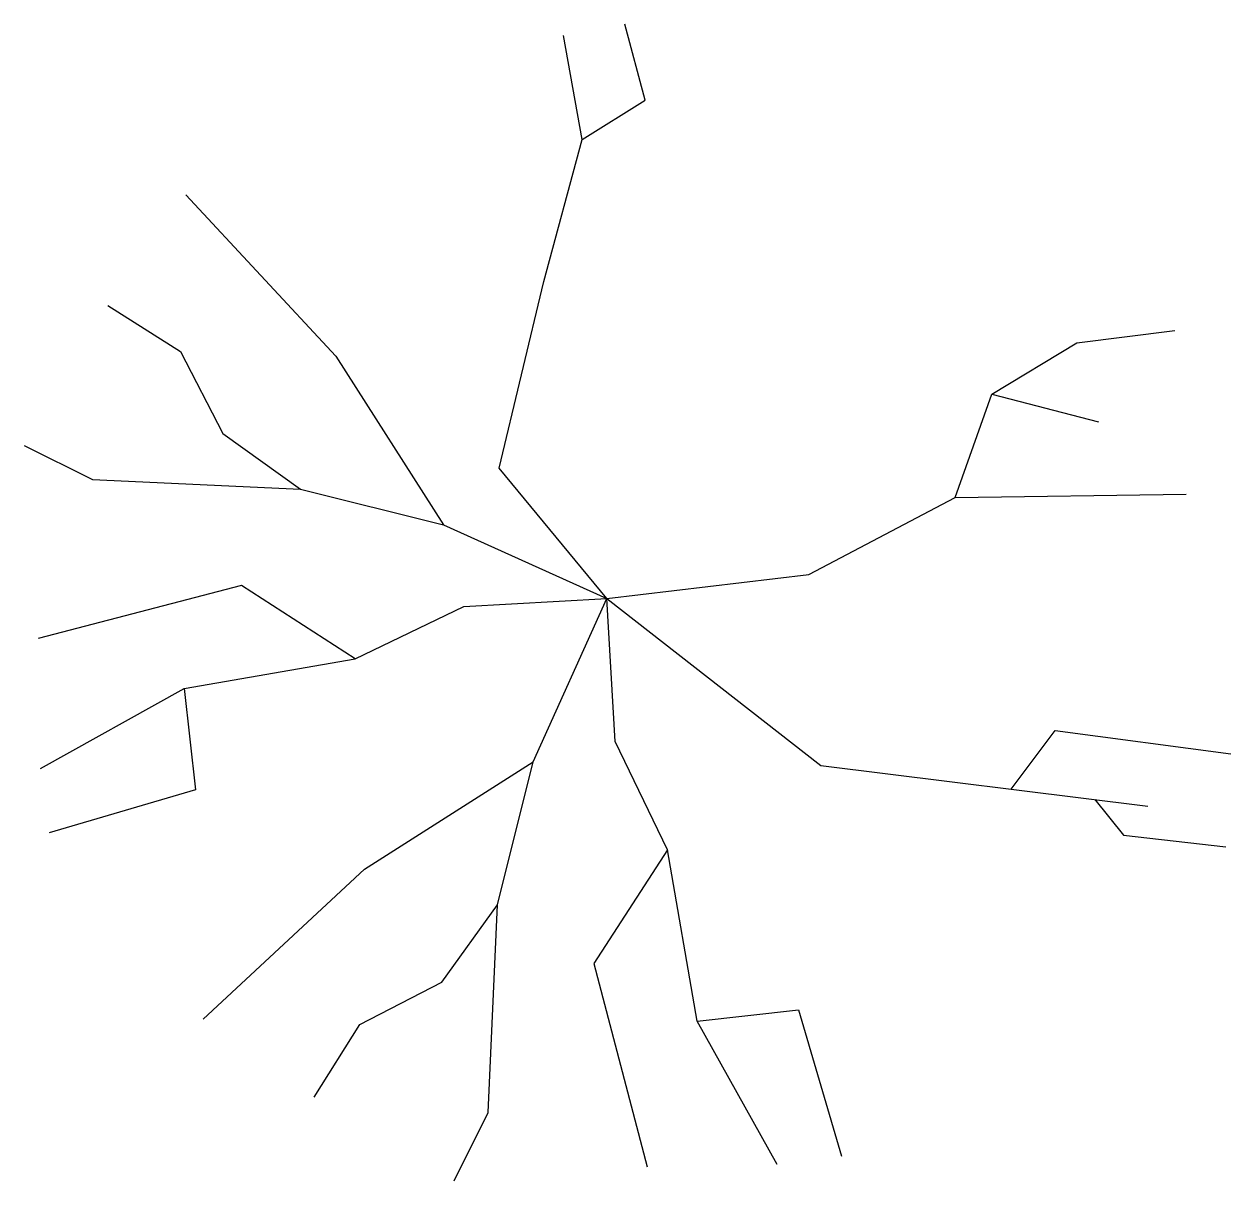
# Model space of a CAD drawing. Extents: x 30 to 873, y 45 to 854.
import ezdxf

# ---------------------------------------------------------------- set-up
doc = ezdxf.new("R2010")
doc.units = 0
doc.layers.get('0').update_dxf_attribs({"linetype": 'CONTINUOUS'})

msp = doc.modelspace()

# ---------------------------------------------------------------- linework, layer by layer
at = {"color": 0}
for points in [[(419.81, 772.88), (463.68, 800.44), (449.57, 853.6)], [(556.07, 56.32), (500.13, 156.61), (479.26, 276.32), (442.77, 352.03), (437.01, 452.14), (361.77, 543.16), (392.89, 673.77), (419.81, 772.88), (406.65, 845.59)], [(142.75, 734.21), (247.68, 621.49), (322.82, 503.62)], [(88.19, 656.8), (139.14, 624.8), (168.69, 567.5), (222.82, 528.5)], [(705.99, 595.01), (765.35, 630.68), (833.96, 639.47)], [(680.34, 522.74), (705.99, 595.01), (780.61, 575.48)], [(29.77, 558.97), (77.54, 535.16), (222.82, 528.5), (322.82, 503.62), (437.01, 452.14)], [(330.18, 44.89), (353.99, 92.66), (360.65, 237.95), (385.53, 337.94), (437.01, 452.14), (578.01, 468.84), (680.34, 522.74), (841.71, 525.06)], [(261.2, 409.89), (181.73, 461.24), (39.49, 424.12)], [(41.2, 333.08), (141.49, 389.03), (261.2, 409.89), (336.91, 446.38), (437.01, 452.14)], [(437.01, 452.14), (586.46, 335.39), (815.01, 306.96)], [(141.49, 389.03), (149.4, 318.38), (47.16, 288.12)], [(719.46, 318.85), (750.2, 359.76), (873.01, 343.51)], [(154.94, 157.88), (267.66, 262.8), (385.53, 337.94)], [(778.06, 311.56), (797.96, 286.66), (869.6, 278.54)], [(479.26, 276.32), (427.91, 196.85), (465.03, 54.61)], [(232.35, 103.32), (264.35, 154.27), (321.65, 183.82), (360.65, 237.95)], [(500.13, 156.61), (570.77, 164.52), (601.03, 62.28)]]:
    msp.add_lwpolyline(points, dxfattribs=at)

doc.saveas('drawing.dxf')
